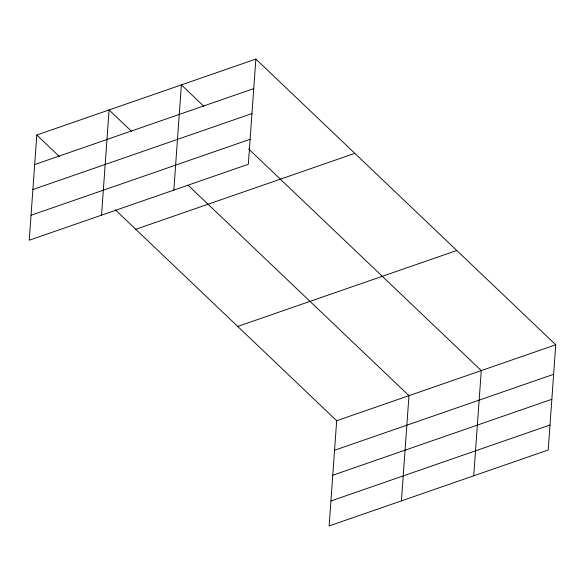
<?xml version="1.0" encoding="UTF-8"?>
<svg xmlns="http://www.w3.org/2000/svg" width="585" height="585" viewBox="0 0 585 585"><rect width="100%" height="100%" fill="white"/><g stroke="black" fill="none" stroke-linecap="round" stroke-linejoin="round"><path stroke-width="0.88" d="M36.789 135.011L29.25 240.223L248.325 164.275L255.864 59.063L36.789 135.011L59.224 156.378M101.541 215.163L109.088 109.943L131.515 131.318M173.84 190.103L181.379 84.883L203.814 106.258M115.303 209.81L336.675 420.725L329.136 525.937L548.211 449.989L555.75 344.777L255.864 59.063M401.427 500.877L408.973 395.657L188.253 185.372M473.726 475.817L481.265 370.597L248.676 148.999M34.676 164.546L253.751 88.598M32.884 189.518L251.959 113.57M31.042 215.251L250.117 139.303M135.757 229.291L354.824 153.35M237.715 326.437L456.79 250.49M336.675 420.725L555.75 344.777M334.561 450.253L553.629 374.312M332.77 475.232L551.845 399.284M330.927 500.965L549.995 425.017"/></g></svg>
